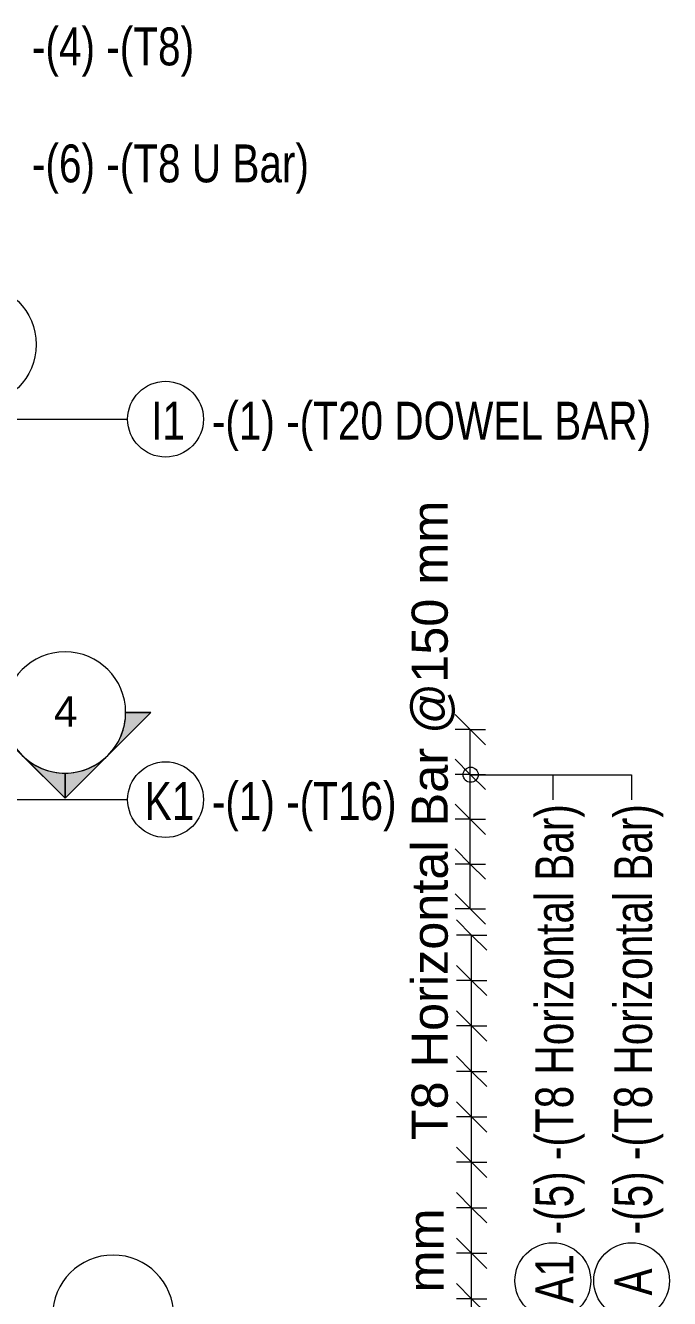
# Model space of a CAD drawing. Header units: millimetres. Extents: x -8986 to 3673, y -4076 to 6166.
# Drawn here: x -4804 to -2679, y 1789 to 5989 of the extents above; entities that cross this region are included whole.
import ezdxf

# ---------------------------------------------------------------- set-up
doc = ezdxf.new("R2010")
doc.units = ezdxf.units.MM
for name, color, linetype, lineweight in [('A-ANNO-DIMS', 211, 'Continuous', 9), ('A-ANNO-DIMS-50', 211, 'Continuous', 9), ('G-ANNO-SYMB', 111, 'Continuous', 9), ('S-RBAR-IDEN', 171, 'Continuous', 9)]:
    doc.layers.add(name, color=color, linetype=linetype, lineweight=lineweight)
doc.styles.add('Arial', font='arial.ttf', dxfattribs={"height": 100})
doc.styles.add('Arial_1', font='arial.ttf', dxfattribs={"height": 119.0625})
doc.styles.add('Nirmala UI Semilight', font='NirmalaS.ttf', dxfattribs={"width": 0.8, "height": 125})
doc.dimstyles.new('Arrow_Filled_-_2_5_NI_UI_1', dxfattribs={"dimscale": 304.8, "dimtxt": 130.920493, "dimasz": 0.328084, "dimexe": 0.164042, "dimexo": 0.0625, "dimgap": 0.164042, "dimtad": 1, "dimdec": 4, "dimzin": 0, "dimdsep": 46, "dimtxsty": 'Arial_1', "dimblk1": 'OBLIQUE', "dimblk2": 'OBLIQUE', "dimsah": 1, "dimcen": 0.09, "dimazin": 0, "dimtfac": 1, "dimtdec": 4, "dimtix": 1, "dimtmove": 0, "dimatfit": 3, "dimfxl": 0.164042, "dimfxlon": 1, "dimtvp": 1, "dimtolj": 1, "dimtzin": 0, "dimarcsym": 2})
doc.dimstyles.new('Arrow_Filled_-_2_5_NI_UI_2', dxfattribs={"dimscale": 304.8, "dimtxt": 130.920493, "dimasz": 0.328084, "dimexe": 0.164042, "dimexo": 0.0625, "dimgap": 0.164042, "dimtad": 1, "dimdec": 4, "dimzin": 0, "dimdsep": 46, "dimtxsty": 'Nirmala UI Semilight', "dimblk1": 'OBLIQUE', "dimblk2": 'OBLIQUE', "dimsah": 1, "dimcen": 0.09, "dimazin": 0, "dimtfac": 1, "dimtdec": 4, "dimtix": 1, "dimtmove": 0, "dimatfit": 3, "dimfxl": 0.164042, "dimfxlon": 1, "dimtvp": 1, "dimtolj": 1, "dimtzin": 0, "dimarcsym": 2})

# ---------------------------------------------------------------- blocks, each defined once
blk = doc.blocks.new('Detail View - M_Section Head - Filled SHOP DWG-1002450-Elevation Front 1')
at = {"layer": 'G-ANNO-SYMB'}
h = blk.add_hatch(color=256, dxfattribs=at)
edge = h.paths.add_edge_path()
edge.add_line((-4956.3, 3722.1), (-4873.5, 3722.1))
edge.add_arc((-4673.5, 3722.1), 200, 180, 225)
edge.add_line((-4814.9, 3580.7), (-4956.3, 3722.1))
h = blk.add_hatch(color=256, dxfattribs=at)
edge = h.paths.add_edge_path()
edge.add_line((-4390.6, 3722.1), (-4532.1, 3580.7))
edge.add_arc((-4673.5, 3722.1), 200, 315, 360)
edge.add_line((-4473.5, 3722.1), (-4390.6, 3722.1))
h = blk.add_hatch(color=256, dxfattribs=at)
edge = h.paths.add_edge_path()
edge.add_line((-4673.5, 3439.3), (-4814.9, 3580.7))
edge.add_arc((-4673.5, 3722.1), 200, 225, 270)
edge.add_line((-4673.5, 3522.1), (-4673.5, 3439.3))
h = blk.add_hatch(color=256, dxfattribs=at)
edge = h.paths.add_edge_path()
edge.add_line((-4673.5, 3439.3), (-4673.5, 3522.1))
edge.add_arc((-4673.5, 3722.1), 200, 270, 315)
edge.add_line((-4532.1, 3580.7), (-4673.5, 3439.3))
for p, q in [((-4673.5, 3439.3), (-4956.3, 3722.1)), ((-4873.5, 3722.1), (-4956.3, 3722.1)), ((-4956.3, 3722.1), (-4814.9, 3580.7)), ((-4873.5, 3722.1), (-4956.3, 3722.1)), ((-4673.5, 3439.3), (-4390.6, 3722.1)), ((-4532.1, 3580.7), (-4390.6, 3722.1)), ((-4473.5, 3722.1), (-4390.6, 3722.1)), ((-4390.6, 3722.1), (-4473.5, 3722.1)), ((-4814.9, 3580.7), (-4673.5, 3439.3)), ((-4673.5, 3439.3), (-4532.1, 3580.7)), ((-4673.5, 3522.1), (-4673.5, 3439.3)), ((-4673.5, 3439.3), (-4673.5, 3522.1))]:
    blk.add_line(p, q, dxfattribs=at)
for start, end in [(360, 180), (180, 360), (180, 225), (315, 0), (225, 270), (270, 315)]:
    blk.add_arc((-4673.5, 3722.1), 200, start, end, dxfattribs=at)
blk = doc.blocks.new('M_Rebar Tag_rfa MARK - ARROW-794226-Elevation Front 1')
at = {"layer": 'S-RBAR-IDEN'}
blk.add_circle((-4341.9, 4689.8), 125, dxfattribs=at)
blk = doc.blocks.new('M_Rebar Tag_rfa MARK - DOT 1 MM-794228-Elevation Front 1')
at = {"layer": 'S-RBAR-IDEN'}
blk.add_circle((-4935.3, 5538.6), 125, dxfattribs=at)
blk = doc.blocks.new('DIMBLOCK147-Elevation Front 1')
at = {"layer": 'A-ANNO-DIMS-50'}
for p, q in [((-3337, 3222), (-3387, 3272)), ((-3337, 3222), (-3387, 3222)), ((-3337, 3074), (-3337, 3222)), ((-3337, 3222), (-3287, 3172)), ((-3337, 3222), (-3287, 3222)), ((-3337, 3074), (-3387, 3124)), ((-3337, 3074), (-3387, 3074)), ((-3337, 3074), (-3287, 3024)), ((-3337, 3074), (-3287, 3074))]:
    blk.add_line(p, q, dxfattribs=at)
blk = doc.blocks.new('_Oblique')
at = {"color": 0, "linetype": 'ByBlock', "lineweight": -2}
blk.add_line((-0.5, -0.5), (0.5, 0.5), dxfattribs=at)
blk = doc.blocks.new('DIMBLOCK148-Elevation Front 1')
at = {"layer": 'A-ANNO-DIMS-50'}
for p, q in [((-3337, 3370), (-3387, 3420)), ((-3337, 3370), (-3387, 3370)), ((-3337, 3222), (-3337, 3370)), ((-3337, 3370), (-3287, 3320)), ((-3337, 3370), (-3287, 3370)), ((-3337, 3222), (-3387, 3272)), ((-3337, 3222), (-3387, 3222)), ((-3337, 3222), (-3287, 3172)), ((-3337, 3222), (-3287, 3222))]:
    blk.add_line(p, q, dxfattribs=at)
blk = doc.blocks.new('DIMBLOCK149-Elevation Front 1')
at = {"layer": 'A-ANNO-DIMS-50'}
for p, q in [((-3337, 3518), (-3387, 3568)), ((-3337, 3518), (-3387, 3518)), ((-3337, 3370), (-3337, 3518)), ((-3337, 3518), (-3287, 3468)), ((-3337, 3518), (-3287, 3518)), ((-3337, 3370), (-3387, 3420)), ((-3337, 3370), (-3387, 3370)), ((-3337, 3370), (-3287, 3320)), ((-3337, 3370), (-3287, 3370))]:
    blk.add_line(p, q, dxfattribs=at)
blk = doc.blocks.new('DIMBLOCK150-Elevation Front 1')
at = {"layer": 'A-ANNO-DIMS-50'}
for p, q in [((-3337, 3666), (-3387, 3716)), ((-3337, 3666), (-3387, 3666)), ((-3337, 3518), (-3337, 3666)), ((-3337, 3666), (-3287, 3616)), ((-3337, 3666), (-3287, 3666)), ((-3337, 3518), (-3387, 3568)), ((-3337, 3518), (-3387, 3518)), ((-3337, 3518), (-3287, 3468)), ((-3337, 3518), (-3287, 3518))]:
    blk.add_line(p, q, dxfattribs=at)
blk = doc.blocks.new('DIMBLOCK151-Elevation Front 1')
at = {"layer": 'A-ANNO-DIMS-50'}
for p, q in [((-3337, 3666), (-3387, 3716)), ((-3337, 3666), (-3387, 3666)), ((-3337, 3074), (-3337, 3666)), ((-3337, 3518), (-3337, 3666)), ((-3337, 3666), (-3287, 3616)), ((-3337, 3666), (-3287, 3666)), ((-3337, 3518), (-3387, 3568)), ((-3337, 3518), (-3387, 3518)), ((-3337, 3370), (-3337, 3518)), ((-3337, 3518), (-3287, 3468)), ((-3337, 3518), (-3287, 3518)), ((-3337, 3370), (-3387, 3420)), ((-3337, 3370), (-3387, 3370)), ((-3337, 3222), (-3337, 3370)), ((-3337, 3370), (-3287, 3320)), ((-3337, 3370), (-3287, 3370)), ((-3337, 3222), (-3387, 3272)), ((-3337, 3222), (-3387, 3222)), ((-3337, 3074), (-3337, 3222)), ((-3337, 3222), (-3287, 3172)), ((-3337, 3222), (-3287, 3222)), ((-3337, 3074), (-3387, 3124)), ((-3337, 3074), (-3387, 3074)), ((-3337, 3074), (-3287, 3024)), ((-3337, 3074), (-3287, 3074))]:
    blk.add_line(p, q, dxfattribs=at)
blk = doc.blocks.new('_None')
blk = doc.blocks.new('DIMBLOCK172-Elevation Front 1')
at = {"layer": 'A-ANNO-DIMS-50'}
for p, q in [((-3332.2, 1788.3), (-3382.2, 1838.3)), ((-3332.2, 1788.3), (-3382.2, 1788.3)), ((-3332.2, 1638.3), (-3332.2, 1788.3)), ((-3332.2, 1788.3), (-3282.2, 1738.3)), ((-3332.2, 1788.3), (-3282.2, 1788.3)), ((-3332.2, 1638.3), (-3382.2, 1688.3)), ((-3332.2, 1638.3), (-3382.2, 1638.3)), ((-3332.2, 1638.3), (-3282.2, 1588.3)), ((-3332.2, 1638.3), (-3282.2, 1638.3))]:
    blk.add_line(p, q, dxfattribs=at)
blk = doc.blocks.new('DIMBLOCK173-Elevation Front 1')
at = {"layer": 'A-ANNO-DIMS-50'}
for p, q in [((-3332.2, 1938.2), (-3382.2, 1988.2)), ((-3332.2, 1938.2), (-3382.2, 1938.2)), ((-3332.2, 1788.3), (-3332.2, 1938.2)), ((-3332.2, 1938.2), (-3282.2, 1888.2)), ((-3332.2, 1938.2), (-3282.2, 1938.2)), ((-3332.2, 1788.3), (-3382.2, 1838.3)), ((-3332.2, 1788.3), (-3382.2, 1788.3)), ((-3332.2, 1788.3), (-3282.2, 1738.3)), ((-3332.2, 1788.3), (-3282.2, 1788.3))]:
    blk.add_line(p, q, dxfattribs=at)
blk = doc.blocks.new('DIMBLOCK174-Elevation Front 1')
at = {"layer": 'A-ANNO-DIMS-50'}
for p, q in [((-3332.2, 2088.2), (-3382.2, 2138.2)), ((-3332.2, 2088.2), (-3382.2, 2088.2)), ((-3332.2, 1938.2), (-3332.2, 2088.2)), ((-3332.2, 2088.2), (-3282.2, 2038.2)), ((-3332.2, 2088.2), (-3282.2, 2088.2)), ((-3332.2, 1938.2), (-3382.2, 1988.2)), ((-3332.2, 1938.2), (-3382.2, 1938.2)), ((-3332.2, 1938.2), (-3282.2, 1888.2)), ((-3332.2, 1938.2), (-3282.2, 1938.2))]:
    blk.add_line(p, q, dxfattribs=at)
blk = doc.blocks.new('DIMBLOCK175-Elevation Front 1')
at = {"layer": 'A-ANNO-DIMS-50'}
for p, q in [((-3332.2, 2238.2), (-3382.2, 2288.2)), ((-3332.2, 2238.2), (-3382.2, 2238.2)), ((-3332.2, 2088.2), (-3332.2, 2238.2)), ((-3332.2, 2238.2), (-3282.2, 2188.2)), ((-3332.2, 2238.2), (-3282.2, 2238.2)), ((-3332.2, 2088.2), (-3382.2, 2138.2)), ((-3332.2, 2088.2), (-3382.2, 2088.2)), ((-3332.2, 2088.2), (-3282.2, 2038.2)), ((-3332.2, 2088.2), (-3282.2, 2088.2))]:
    blk.add_line(p, q, dxfattribs=at)
blk = doc.blocks.new('DIMBLOCK176-Elevation Front 1')
at = {"layer": 'A-ANNO-DIMS-50'}
for p, q in [((-3332.2, 2388.1), (-3382.2, 2438.1)), ((-3332.2, 2388.1), (-3382.2, 2388.1)), ((-3332.2, 2238.2), (-3332.2, 2388.1)), ((-3332.2, 2388.1), (-3282.2, 2338.1)), ((-3332.2, 2388.1), (-3282.2, 2388.1)), ((-3332.2, 2238.2), (-3382.2, 2288.2)), ((-3332.2, 2238.2), (-3382.2, 2238.2)), ((-3332.2, 2238.2), (-3282.2, 2188.2)), ((-3332.2, 2238.2), (-3282.2, 2238.2))]:
    blk.add_line(p, q, dxfattribs=at)
blk = doc.blocks.new('DIMBLOCK177-Elevation Front 1')
at = {"layer": 'A-ANNO-DIMS-50'}
for p, q in [((-3332.2, 2538.1), (-3382.2, 2588.1)), ((-3332.2, 2538.1), (-3382.2, 2538.1)), ((-3332.2, 2388.1), (-3332.2, 2538.1)), ((-3332.2, 2538.1), (-3282.2, 2488.1)), ((-3332.2, 2538.1), (-3282.2, 2538.1)), ((-3332.2, 2388.1), (-3382.2, 2438.1)), ((-3332.2, 2388.1), (-3382.2, 2388.1)), ((-3332.2, 2388.1), (-3282.2, 2338.1)), ((-3332.2, 2388.1), (-3282.2, 2388.1))]:
    blk.add_line(p, q, dxfattribs=at)
blk = doc.blocks.new('DIMBLOCK178-Elevation Front 1')
at = {"layer": 'A-ANNO-DIMS-50'}
for p, q in [((-3332.2, 2688.1), (-3382.2, 2738.1)), ((-3332.2, 2688.1), (-3382.2, 2688.1)), ((-3332.2, 2538.1), (-3332.2, 2688.1)), ((-3332.2, 2688.1), (-3282.2, 2638.1)), ((-3332.2, 2688.1), (-3282.2, 2688.1)), ((-3332.2, 2538.1), (-3382.2, 2588.1)), ((-3332.2, 2538.1), (-3382.2, 2538.1)), ((-3332.2, 2538.1), (-3282.2, 2488.1)), ((-3332.2, 2538.1), (-3282.2, 2538.1))]:
    blk.add_line(p, q, dxfattribs=at)
blk = doc.blocks.new('DIMBLOCK179-Elevation Front 1')
at = {"layer": 'A-ANNO-DIMS-50'}
for p, q in [((-3332.2, 2838), (-3382.2, 2888)), ((-3332.2, 2838), (-3382.2, 2838)), ((-3332.2, 2688.1), (-3332.2, 2838)), ((-3332.2, 2838), (-3282.2, 2788)), ((-3332.2, 2838), (-3282.2, 2838)), ((-3332.2, 2688.1), (-3382.2, 2738.1)), ((-3332.2, 2688.1), (-3382.2, 2688.1)), ((-3332.2, 2688.1), (-3282.2, 2638.1)), ((-3332.2, 2688.1), (-3282.2, 2688.1))]:
    blk.add_line(p, q, dxfattribs=at)
blk = doc.blocks.new('DIMBLOCK180-Elevation Front 1')
at = {"layer": 'A-ANNO-DIMS-50'}
for p, q in [((-3332.2, 2988), (-3382.2, 3038)), ((-3332.2, 2988), (-3382.2, 2988)), ((-3332.2, 2838), (-3332.2, 2988)), ((-3332.2, 2988), (-3282.2, 2938)), ((-3332.2, 2988), (-3282.2, 2988)), ((-3332.2, 2838), (-3382.2, 2888)), ((-3332.2, 2838), (-3382.2, 2838)), ((-3332.2, 2838), (-3282.2, 2788)), ((-3332.2, 2838), (-3282.2, 2838))]:
    blk.add_line(p, q, dxfattribs=at)
blk = doc.blocks.new('DIMBLOCK181-Elevation Front 1')
at = {"layer": 'A-ANNO-DIMS-50'}
for p, q in [((-3332.2, 2988), (-3382.2, 3038)), ((-3332.2, 2988), (-3382.2, 2988)), ((-3332.2, -1361), (-3332.2, 2988)), ((-3332.2, 2838), (-3332.2, 2988)), ((-3332.2, 2988), (-3282.2, 2938)), ((-3332.2, 2988), (-3282.2, 2988)), ((-3332.2, 2838), (-3382.2, 2888)), ((-3332.2, 2838), (-3382.2, 2838)), ((-3332.2, 2688.1), (-3332.2, 2838)), ((-3332.2, 2838), (-3282.2, 2788)), ((-3332.2, 2838), (-3282.2, 2838)), ((-3332.2, 2688.1), (-3382.2, 2738.1)), ((-3332.2, 2688.1), (-3382.2, 2688.1)), ((-3332.2, 2538.1), (-3332.2, 2688.1)), ((-3332.2, 2688.1), (-3282.2, 2638.1)), ((-3332.2, 2688.1), (-3282.2, 2688.1)), ((-3332.2, 2538.1), (-3382.2, 2588.1)), ((-3332.2, 2538.1), (-3382.2, 2538.1)), ((-3332.2, 2388.1), (-3332.2, 2538.1)), ((-3332.2, 2538.1), (-3282.2, 2488.1)), ((-3332.2, 2538.1), (-3282.2, 2538.1)), ((-3332.2, 2388.1), (-3382.2, 2438.1)), ((-3332.2, 2388.1), (-3382.2, 2388.1)), ((-3332.2, 2238.2), (-3332.2, 2388.1)), ((-3332.2, 2388.1), (-3282.2, 2338.1)), ((-3332.2, 2388.1), (-3282.2, 2388.1)), ((-3332.2, 2238.2), (-3382.2, 2288.2)), ((-3332.2, 2238.2), (-3382.2, 2238.2)), ((-3332.2, 2088.2), (-3332.2, 2238.2)), ((-3332.2, 2238.2), (-3282.2, 2188.2)), ((-3332.2, 2238.2), (-3282.2, 2238.2)), ((-3332.2, 2088.2), (-3382.2, 2138.2)), ((-3332.2, 2088.2), (-3382.2, 2088.2)), ((-3332.2, 1938.2), (-3332.2, 2088.2)), ((-3332.2, 2088.2), (-3282.2, 2038.2)), ((-3332.2, 2088.2), (-3282.2, 2088.2)), ((-3332.2, 1938.2), (-3382.2, 1988.2)), ((-3332.2, 1938.2), (-3382.2, 1938.2)), ((-3332.2, 1788.3), (-3332.2, 1938.2)), ((-3332.2, 1938.2), (-3282.2, 1888.2)), ((-3332.2, 1938.2), (-3282.2, 1938.2)), ((-3332.2, 1788.3), (-3382.2, 1838.3)), ((-3332.2, 1788.3), (-3382.2, 1788.3)), ((-3332.2, 1638.3), (-3332.2, 1788.3)), ((-3332.2, 1788.3), (-3282.2, 1738.3)), ((-3332.2, 1788.3), (-3282.2, 1788.3)), ((-3332.2, 1638.3), (-3382.2, 1688.3)), ((-3332.2, 1638.3), (-3382.2, 1638.3)), ((-3332.2, 1488.3), (-3332.2, 1638.3)), ((-3332.2, 1638.3), (-3282.2, 1588.3)), ((-3332.2, 1638.3), (-3282.2, 1638.3)), ((-3332.2, 1488.3), (-3382.2, 1538.3)), ((-3332.2, 1488.3), (-3382.2, 1488.3)), ((-3332.2, 1338.4), (-3332.2, 1488.3)), ((-3332.2, 1488.3), (-3282.2, 1438.3)), ((-3332.2, 1488.3), (-3282.2, 1488.3)), ((-3332.2, 1338.4), (-3382.2, 1388.4)), ((-3332.2, 1338.4), (-3382.2, 1338.4)), ((-3332.2, 1188.4), (-3332.2, 1338.4)), ((-3332.2, 1338.4), (-3282.2, 1288.4)), ((-3332.2, 1338.4), (-3282.2, 1338.4)), ((-3332.2, 1188.4), (-3382.2, 1238.4)), ((-3332.2, 1188.4), (-3382.2, 1188.4)), ((-3332.2, 1038.4), (-3332.2, 1188.4)), ((-3332.2, 1188.4), (-3282.2, 1138.4)), ((-3332.2, 1188.4), (-3282.2, 1188.4)), ((-3332.2, 1038.4), (-3382.2, 1088.4)), ((-3332.2, 1038.4), (-3382.2, 1038.4)), ((-3332.2, 888.5), (-3332.2, 1038.4)), ((-3332.2, 1038.4), (-3282.2, 988.4)), ((-3332.2, 1038.4), (-3282.2, 1038.4)), ((-3332.2, 888.5), (-3382.2, 938.5)), ((-3332.2, 888.5), (-3382.2, 888.5)), ((-3332.2, 738.5), (-3332.2, 888.5)), ((-3332.2, 888.5), (-3282.2, 838.5)), ((-3332.2, 888.5), (-3282.2, 888.5)), ((-3332.2, 738.5), (-3382.2, 788.5)), ((-3332.2, 738.5), (-3382.2, 738.5)), ((-3332.2, 588.6), (-3332.2, 738.5)), ((-3332.2, 738.5), (-3282.2, 688.5)), ((-3332.2, 738.5), (-3282.2, 738.5)), ((-3332.2, 588.6), (-3382.2, 638.6)), ((-3332.2, 588.6), (-3382.2, 588.6)), ((-3332.2, 438.6), (-3332.2, 588.6)), ((-3332.2, 588.6), (-3282.2, 538.6)), ((-3332.2, 588.6), (-3282.2, 588.6)), ((-3332.2, 438.6), (-3382.2, 488.6)), ((-3332.2, 438.6), (-3382.2, 438.6)), ((-3332.2, 288.6), (-3332.2, 438.6)), ((-3332.2, 438.6), (-3282.2, 388.6)), ((-3332.2, 438.6), (-3282.2, 438.6)), ((-3332.2, 288.6), (-3382.2, 338.6)), ((-3332.2, 288.6), (-3382.2, 288.6)), ((-3332.2, 138.7), (-3332.2, 288.6)), ((-3332.2, 288.6), (-3282.2, 238.6)), ((-3332.2, 288.6), (-3282.2, 288.6)), ((-3332.2, 138.7), (-3382.2, 188.7)), ((-3332.2, 138.7), (-3382.2, 138.7)), ((-3332.2, -11.3), (-3332.2, 138.7)), ((-3332.2, 138.7), (-3282.2, 88.7)), ((-3332.2, 138.7), (-3282.2, 138.7)), ((-3332.2, -11.3), (-3382.2, 38.7)), ((-3332.2, -11.3), (-3382.2, -11.3)), ((-3332.2, -161.3), (-3332.2, -11.3)), ((-3332.2, -11.3), (-3282.2, -61.3)), ((-3332.2, -11.3), (-3282.2, -11.3)), ((-3332.2, -161.3), (-3382.2, -111.3)), ((-3332.2, -161.3), (-3382.2, -161.3)), ((-3332.2, -311.2), (-3332.2, -161.3)), ((-3332.2, -161.3), (-3282.2, -211.3)), ((-3332.2, -161.3), (-3282.2, -161.3)), ((-3332.2, -311.2), (-3382.2, -261.2)), ((-3332.2, -311.2), (-3382.2, -311.2)), ((-3332.2, -461.2), (-3332.2, -311.2)), ((-3332.2, -311.2), (-3282.2, -361.2)), ((-3332.2, -311.2), (-3282.2, -311.2)), ((-3332.2, -461.2), (-3382.2, -411.2)), ((-3332.2, -461.2), (-3382.2, -461.2)), ((-3332.2, -611.2), (-3332.2, -461.2)), ((-3332.2, -461.2), (-3282.2, -511.2)), ((-3332.2, -461.2), (-3282.2, -461.2)), ((-3332.2, -611.2), (-3382.2, -561.2)), ((-3332.2, -611.2), (-3382.2, -611.2)), ((-3332.2, -761.1), (-3332.2, -611.2)), ((-3332.2, -611.2), (-3282.2, -661.2)), ((-3332.2, -611.2), (-3282.2, -611.2)), ((-3332.2, -761.1), (-3382.2, -711.1)), ((-3332.2, -761.1), (-3382.2, -761.1)), ((-3332.2, -911.1), (-3332.2, -761.1)), ((-3332.2, -761.1), (-3282.2, -811.1)), ((-3332.2, -761.1), (-3282.2, -761.1)), ((-3332.2, -911.1), (-3382.2, -861.1)), ((-3332.2, -911.1), (-3382.2, -911.1)), ((-3332.2, -1061.1), (-3332.2, -911.1)), ((-3332.2, -911.1), (-3282.2, -961.1)), ((-3332.2, -911.1), (-3282.2, -911.1)), ((-3332.2, -1061.1), (-3382.2, -1011.1)), ((-3332.2, -1061.1), (-3382.2, -1061.1)), ((-3332.2, -1211), (-3332.2, -1061.1)), ((-3332.2, -1061.1), (-3282.2, -1111.1)), ((-3332.2, -1061.1), (-3282.2, -1061.1)), ((-3332.2, -1211), (-3382.2, -1161)), ((-3332.2, -1211), (-3382.2, -1211)), ((-3332.2, -1361), (-3332.2, -1211)), ((-3332.2, -1211), (-3282.2, -1261)), ((-3332.2, -1211), (-3282.2, -1211)), ((-3332.2, -1361), (-3382.2, -1311)), ((-3332.2, -1361), (-3382.2, -1361)), ((-3332.2, -1361), (-3282.2, -1411)), ((-3332.2, -1361), (-3282.2, -1361))]:
    blk.add_line(p, q, dxfattribs=at)

msp = doc.modelspace()

# ---------------------------------------------------------------- linework, layer by layer
at = {"layer": 'S-RBAR-IDEN'}
for p, q in [((-5125.46264, 4689.78389), (-4466.91248, 4689.78389)), ((-3335.48739, 3516.74514), (-2804.48826, 3516.74514)), ((-3335.48739, 3516.74514), (-3064.32554, 3516.74514)), ((-3064.32554, 3516.74514), (-3064.32554, 3434.44249)), ((-2804.48826, 3516.74514), (-2804.48826, 3434.44249)), ((-5077.7116, 3434.70061), (-4466.91248, 3434.70061))]:
    msp.add_line(p, q, dxfattribs=at)
msp.add_circle((-3335.48739, 3516.74514), 25, dxfattribs=at)
msp.add_circle((-3335.48739, 3516.74514), 25, dxfattribs=at)

# ---------------------------------------------------------------- block references
at = {"layer": 'G-ANNO-SYMB', "extrusion": (0, 0, -1), "rotation": 90.00000000000038}
msp.add_blockref('Detail View - M_Section Head - Filled SHOP DWG-1002450-Elevation Front 1', (8691.00383, 9609.79848), dxfattribs=at)
at = {"layer": 'G-ANNO-SYMB'}
for p in [(0, 0), (158.61951, -1990)]:
    msp.add_blockref('Detail View - M_Section Head - Filled SHOP DWG-1002450-Elevation Front 1', p, dxfattribs=at)
at = {"layer": 'S-RBAR-IDEN'}
for p in [(0, 0), (0, -1255.08327)]:
    msp.add_blockref('M_Rebar Tag_rfa MARK - ARROW-794226-Elevation Front 1', p, dxfattribs=at)
at = {"layer": 'S-RBAR-IDEN', "rotation": 89.99999999999991}
for p in [(2474.22912, 6782.9896), (2734.0664, 6782.9896)]:
    msp.add_blockref('M_Rebar Tag_rfa MARK - DOT 1 MM-794228-Elevation Front 1', p, dxfattribs=at)

# ---------------------------------------------------------------- texts
at = {"layer": 'G-ANNO-SYMB', "insert": (-4710.18008, 3775.92985), "char_height": 100, "width": 96.2025, "attachment_point": 1, "style": 'Arial'}
msp.add_mtext('4', dxfattribs=at)
at = {"layer": 'S-RBAR-IDEN', "char_height": 125, "attachment_point": 1, "style": 'Nirmala UI Semilight'}
for s, insert, width in [('-(4) -(T8)', (-4782.57848, 5982.08348), 644.55675), ('-(6) -(T8 U Bar)', (-4782.54711, 5596.15703), 1090.295), ('I1', (-4389.47394, 4747.38626), 105.82275), ('-(1) -(T20 DOWEL BAR)', (-4189.14829, 4747.38626), 1670.71675), ('K1', (-4410.67394, 3492.30299), 157.13075), ('-(1) -(T16)', (-4189.14829, 3492.30299), 679.831)]:
    msp.add_mtext(s, dxfattribs=dict(at, insert=insert, width=width))
at = {"layer": 'S-RBAR-IDEN', "char_height": 125, "attachment_point": 1, "rotation": 90, "style": 'Nirmala UI Semilight'}
for s, insert, width in [('-(5) -(T8 Horizontal Bar)', (-3121.92792, 2000.44249), 1734.85175), ('-(5) -(T8 Horizontal Bar)', (-2862.09063, 2000.44249), 1734.85175), ('A1', (-3121.92792, 1772.31685), 173.1645), ('A', (-2862.09063, 1798.71685), 109.0295)]:
    msp.add_mtext(s, dxfattribs=dict(at, insert=insert, width=width))

# ---------------------------------------------------------------- dimensions: what is measured, and where the dimension line sits
at = {"layer": 'A-ANNO-DIMS'}
for base, p1, p2, text, dimstyle, override, picture, middle in [((-3337.02086, 3666), (-3387.02086, 3074), (-3387.02086, 3666), '592', 'Arrow_Filled_-_2_5_NI_UI_2', {"dimpost": '<>', "dimblk1": 'None', "dimblk2": 'None', "dimsah": 1, "dimfxl": 592}, 'DIMBLOCK151-Elevation Front 1', (-3451.65649, 3370)), ((-3337.02086, 3666), (-3387.02086, 3518), (-3387.02086, 3666), ' ', 'Arrow_Filled_-_2_5_NI_UI_2', {"dimpost": '<>', "dimfxl": 148}, 'DIMBLOCK150-Elevation Front 1', (-3337.02086, 3592)), ((-3337.02086, 3518), (-3387.02086, 3370), (-3387.02086, 3518), ' ', 'Arrow_Filled_-_2_5_NI_UI_2', {"dimpost": '<>', "dimfxl": 148}, 'DIMBLOCK149-Elevation Front 1', (-3337.02086, 3444)), ((-3337.02086, 3370), (-3387.02086, 3222), (-3387.02086, 3370), ' ', 'Arrow_Filled_-_2_5_NI_UI_2', {"dimpost": '<>', "dimfxl": 148}, 'DIMBLOCK148-Elevation Front 1', (-3337.02086, 3296)), ((-3337.02086, 3222), (-3387.02086, 3074), (-3387.02086, 3222), ' ', 'Arrow_Filled_-_2_5_NI_UI_2', {"dimpost": '<>', "dimfxl": 148}, 'DIMBLOCK147-Elevation Front 1', (-3337.02086, 3148)), ((-3332.1606, 2238.17241), (-3382.1606, 2088.2069), (-3382.1606, 2238.17241), ' ', 'Arrow_Filled_-_2_5_NI_UI_1', {"dimpost": '<>', "dimfxl": 149.965517}, 'DIMBLOCK175-Elevation Front 1', (-3332.1606, 2163.18966)), ((-3332.1606, 2088.2069), (-3382.1606, 1938.24138), (-3382.1606, 2088.2069), ' ', 'Arrow_Filled_-_2_5_NI_UI_1', {"dimpost": '<>', "dimfxl": 149.965517}, 'DIMBLOCK174-Elevation Front 1', (-3332.1606, 2013.22414)), ((-3332.1606, 1938.24138), (-3382.1606, 1788.27586), (-3382.1606, 1938.24138), ' ', 'Arrow_Filled_-_2_5_NI_UI_1', {"dimpost": '<>', "dimfxl": 149.965517}, 'DIMBLOCK173-Elevation Front 1', (-3332.1606, 1863.25862)), ((-3332.1606, 1788.27586), (-3382.1606, 1638.31034), (-3382.1606, 1788.27586), ' ', 'Arrow_Filled_-_2_5_NI_UI_1', {"dimpost": '<>', "dimfxl": 149.965517}, 'DIMBLOCK172-Elevation Front 1', (-3332.1606, 1713.2931))]:
    dim = msp.add_linear_dim(base=base, p1=p1, p2=p2, angle=90, text=text, dimstyle=dimstyle, override=override, dxfattribs=at)
    dim.commit()
    dim.dimension.update_dxf_attribs({"geometry": picture, "text_midpoint": middle})

# ---------------------------------------------------------------- next in the draw order: texts
at = {"layer": 'S-RBAR-IDEN', "insert": (-3530.18706, 2311.13239), "char_height": 119.0625, "width": 2577.4253125, "attachment_point": 1, "rotation": 90, "style": 'Arial_1', "bg_fill": 3, "box_fill_scale": 0, "bg_fill_color": 256, "bg_fill_true_color": 3254780160, "bg_fill_transparency": 256}
msp.add_mtext('T8 Horizontal Bar @150 mm', dxfattribs=at)

# ---------------------------------------------------------------- next in the draw order: dimensions: what is measured, and where the dimension line sits
at = {"layer": 'A-ANNO-DIMS'}
for base, p1, p2, text, override, picture, middle in [((-3332.1606, 2988), (-3382.1606, -1361), (-3382.1606, 2988), '4349', {"dimpost": '<>', "dimblk1": 'None', "dimblk2": 'None', "dimsah": 1, "dimfxl": 4349}, 'DIMBLOCK181-Elevation Front 1', (-3442.9913, 813.5)), ((-3332.1606, 2988), (-3382.1606, 2838.03448), (-3382.1606, 2988), ' ', {"dimpost": '<>', "dimfxl": 149.965517}, 'DIMBLOCK180-Elevation Front 1', (-3332.1606, 2913.01724)), ((-3332.1606, 2838.03448), (-3382.1606, 2688.06897), (-3382.1606, 2838.03448), ' ', {"dimpost": '<>', "dimfxl": 149.965517}, 'DIMBLOCK179-Elevation Front 1', (-3332.1606, 2763.05172)), ((-3332.1606, 2688.06897), (-3382.1606, 2538.10345), (-3382.1606, 2688.06897), ' ', {"dimpost": '<>', "dimfxl": 149.965517}, 'DIMBLOCK178-Elevation Front 1', (-3332.1606, 2613.08621)), ((-3332.1606, 2538.10345), (-3382.1606, 2388.13793), (-3382.1606, 2538.10345), ' ', {"dimpost": '<>', "dimfxl": 149.965517}, 'DIMBLOCK177-Elevation Front 1', (-3332.1606, 2463.12069)), ((-3332.1606, 2388.13793), (-3382.1606, 2238.17241), (-3382.1606, 2388.13793), ' ', {"dimpost": '<>', "dimfxl": 149.965517}, 'DIMBLOCK176-Elevation Front 1', (-3332.1606, 2313.15517))]:
    dim = msp.add_linear_dim(base=base, p1=p1, p2=p2, angle=90, text=text, dimstyle='Arrow_Filled_-_2_5_NI_UI_1', override=override, dxfattribs=at)
    dim.commit()
    dim.dimension.update_dxf_attribs({"geometry": picture, "text_midpoint": middle})

# ---------------------------------------------------------------- next in the draw order: texts
at = {"layer": 'S-RBAR-IDEN', "insert": (-3543.33624, -23.96162), "char_height": 119.0625, "width": 2577.4253125, "attachment_point": 1, "rotation": 90, "style": 'Arial_1', "bg_fill": 3, "box_fill_scale": 0, "bg_fill_color": 256, "bg_fill_true_color": 3254780160, "bg_fill_transparency": 256}
msp.add_mtext('T8 Horizontal Bar @150 mm', dxfattribs=at)

doc.saveas('drawing.dxf')
